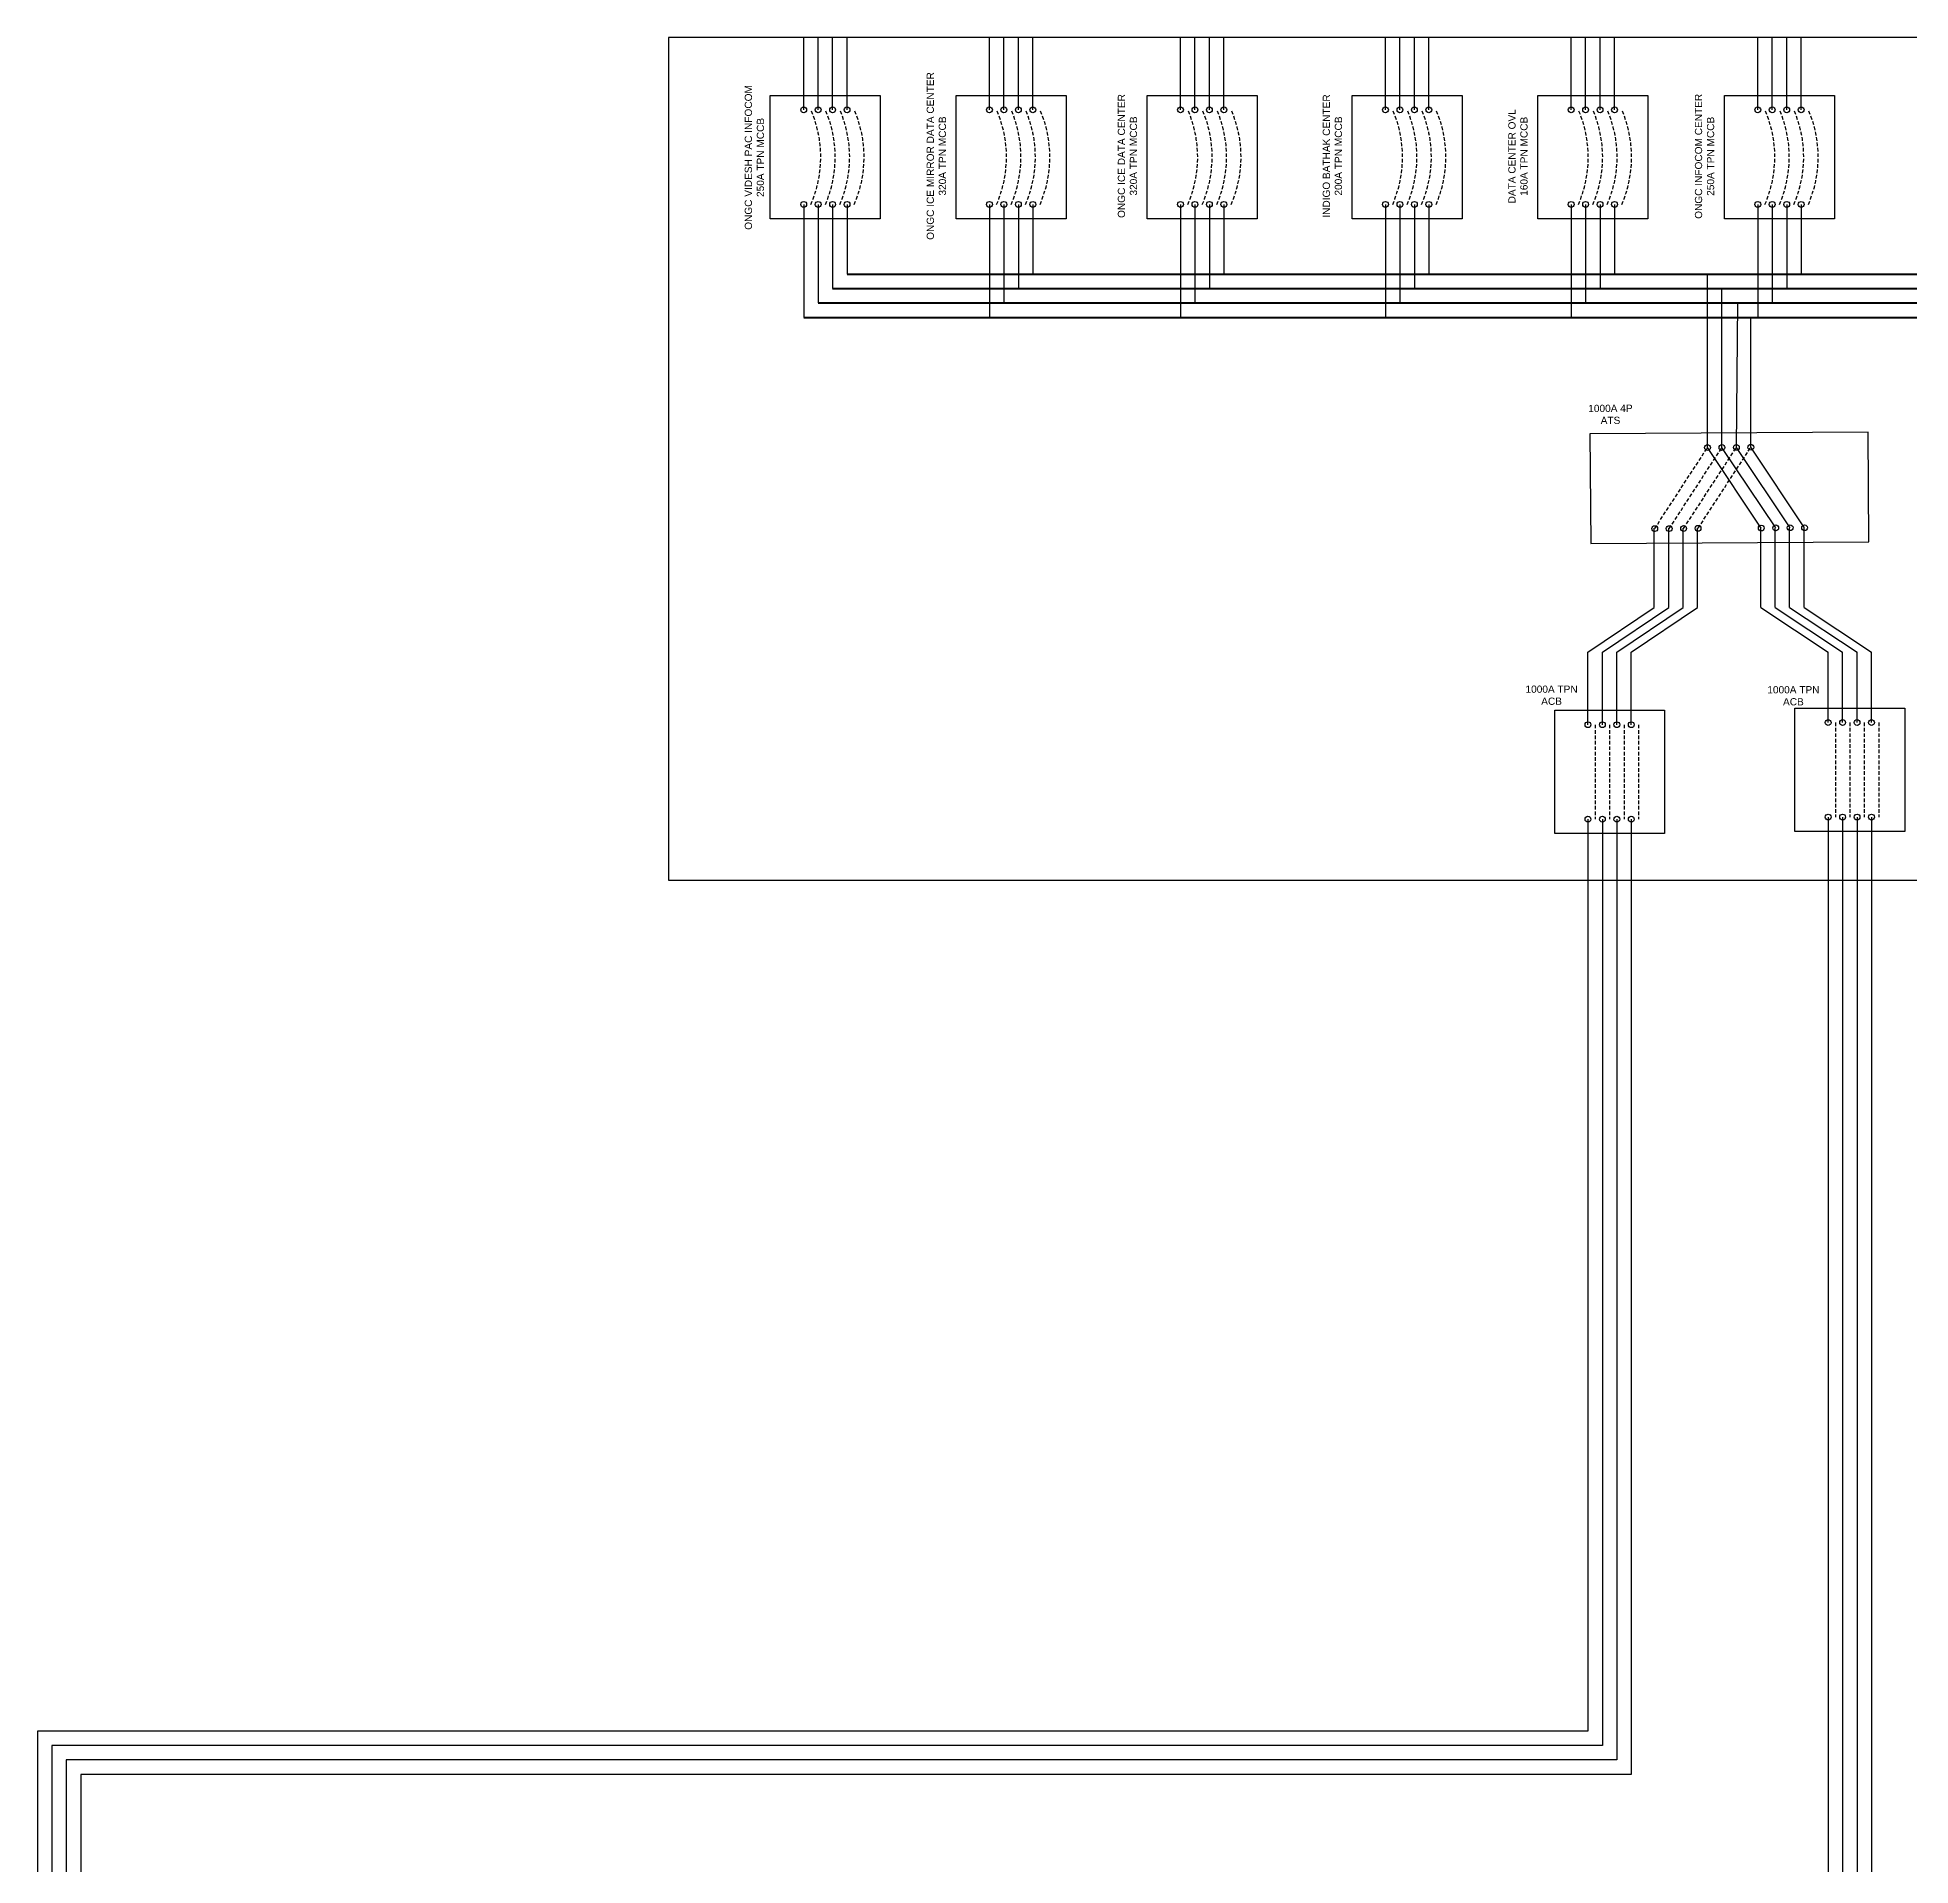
# Model space of a CAD drawing. Header units: inches. Extents: x -137 to 2243, y 16 to 894.
# Drawn here: x 495 to 624.6, y 545.2 to 671.7 of the extents above; entities that cross this region are included whole.
import ezdxf

# ---------------------------------------------------------------- set-up
doc = ezdxf.new("R2010")
doc.units = ezdxf.units.IN
doc.header["$MEASUREMENT"] = 0
doc.linetypes.add('DASHED2', pattern=[0.375, 0.25, -0.125])
doc.styles.get("Standard").update_dxf_attribs({"font": 'arial.ttf'})

msp = doc.modelspace()

# ---------------------------------------------------------------- linework, layer by layer
for p, q in [((548.06, 666.68), (548.06, 671.69)), ((549.06, 666.68), (549.06, 671.69)), ((550.06, 666.68), (550.06, 671.69)), ((551.06, 666.68), (551.06, 671.69)), ((560.91, 666.68), (560.91, 671.69)), ((561.91, 666.68), (561.91, 671.69)), ((562.91, 666.68), (562.91, 671.69)), ((563.91, 666.68), (563.91, 671.69)), ((574.13, 666.68), (574.13, 671.69)), ((575.13, 666.68), (575.13, 671.69)), ((576.13, 666.68), (576.13, 671.69)), ((577.13, 666.68), (577.13, 671.69)), ((588.31, 666.68), (588.31, 671.69)), ((589.31, 666.68), (589.31, 671.69)), ((590.31, 666.68), (590.31, 671.69)), ((591.31, 666.68), (591.31, 671.69)), ((601.16, 666.68), (601.16, 671.69)), ((602.16, 666.68), (602.16, 671.69)), ((603.16, 666.68), (603.16, 671.69)), ((604.16, 666.68), (604.16, 671.69)), ((614.07, 666.68), (614.07, 671.69)), ((615.07, 666.68), (615.07, 671.69)), ((616.07, 666.68), (616.07, 671.69)), ((617.07, 666.68), (617.07, 671.69)), ((548.06, 660.14), (548.06, 652.32)), ((549.06, 660.14), (549.06, 653.32)), ((550.06, 660.14), (550.06, 654.32)), ((551.06, 660.14), (551.06, 655.32)), ((560.91, 660.14), (560.91, 652.32)), ((561.91, 660.14), (561.91, 653.32)), ((562.91, 660.14), (562.91, 654.32)), ((563.91, 660.14), (563.91, 655.32)), ((574.13, 660.14), (574.13, 652.32)), ((575.13, 660.14), (575.13, 653.32)), ((576.13, 660.14), (576.13, 654.32)), ((577.13, 660.14), (577.13, 655.32)), ((588.31, 660.14), (588.31, 652.32)), ((589.31, 660.14), (589.31, 653.32)), ((590.31, 660.14), (590.31, 654.32)), ((591.31, 660.14), (591.31, 655.32)), ((601.16, 660.14), (601.16, 652.32)), ((602.16, 660.14), (602.16, 653.32)), ((603.16, 660.14), (603.16, 654.32)), ((604.16, 660.14), (604.16, 655.32)), ((614.07, 660.14), (614.07, 652.32)), ((615.07, 660.14), (615.07, 653.32)), ((616.07, 660.14), (616.07, 654.32)), ((617.07, 660.14), (617.07, 655.32)), ((610.59, 643.31), (610.59, 655.32)), ((611.59, 643.31), (611.59, 654.32)), ((612.59, 643.31), (612.7, 653.32)), ((613.59, 643.31), (613.59, 652.32)), ((606.91, 632.25), (606.91, 637.72)), ((607.91, 632.25), (607.91, 637.72)), ((608.91, 632.25), (608.91, 637.72)), ((609.91, 632.25), (609.91, 637.72)), ((614.27, 632.25), (614.27, 637.72)), ((615.27, 632.25), (615.27, 637.72)), ((616.27, 632.25), (616.27, 637.72)), ((617.27, 632.25), (617.27, 637.72)), ((602.32, 629.14), (606.91, 632.25)), ((603.32, 629.14), (607.91, 632.25)), ((604.32, 629.14), (608.91, 632.25)), ((605.32, 629.14), (609.91, 632.25)), ((614.27, 632.25), (618.94, 629.14)), ((615.27, 632.25), (619.94, 629.14)), ((616.27, 632.25), (620.94, 629.14)), ((617.27, 632.25), (621.94, 629.14)), ((602.32, 624.13), (602.32, 629.14)), ((603.32, 624.13), (603.32, 629.14)), ((604.32, 624.13), (604.32, 629.14)), ((605.32, 624.13), (605.32, 629.14)), ((618.94, 624.28), (618.94, 629.14)), ((619.94, 624.28), (619.94, 629.14)), ((620.94, 624.28), (620.94, 629.14)), ((621.94, 624.28), (621.94, 629.14)), ((602.32, 617.59), (602.32, 554.49)), ((603.32, 617.59), (603.32, 553.49)), ((604.32, 617.59), (604.32, 552.49)), ((605.32, 617.59), (605.32, 551.49)), ((602.32, 554.49), (495.04, 554.49)), ((495.04, 554.49), (495.04, 266.54)), ((603.32, 553.49), (496.04, 553.49)), ((496.04, 553.49), (496.04, 266.54)), ((604.32, 552.49), (497.04, 552.49)), ((497.04, 552.49), (497.04, 266.54)), ((605.32, 551.49), (498.04, 551.49)), ((498.04, 551.49), (498.04, 266.54))]:
    msp.add_line(p, q)
at = {"color": 18, "lineweight": 211, "true_color": 0x000000}
msp.add_line((551.06, 655.32), (673.21, 655.32), dxfattribs=at)
at = {"color": 40, "lineweight": 211, "true_color": 0xf8d731}
msp.add_line((549.06, 653.32), (675.21, 653.32), dxfattribs=at)
at = {"color": 152, "lineweight": 211, "true_color": 0x2776bb}
msp.add_line((550.06, 654.32), (674.21, 654.32), dxfattribs=at)
at = {"color": 240, "lineweight": 211, "true_color": 0xed1f24}
msp.add_line((548.06, 652.32), (676.21, 652.32), dxfattribs=at)
at = {"color": 18, "linetype": 'DASHED2', "true_color": 0x000000}
for p, q in [((606.94, 637.7), (610.59, 643.31)), ((607.94, 637.7), (611.59, 643.31)), ((608.94, 637.71), (612.59, 643.32)), ((609.94, 637.72), (613.59, 643.33)), ((602.82, 624.13), (602.82, 617.59)), ((603.82, 624.13), (603.82, 617.59)), ((604.82, 624.13), (604.82, 617.59)), ((605.82, 624.13), (605.82, 617.59)), ((619.44, 624.28), (619.44, 617.74)), ((620.44, 624.28), (620.44, 617.74)), ((621.44, 624.28), (621.44, 617.74)), ((622.44, 624.28), (622.44, 617.74))]:
    msp.add_line(p, q, dxfattribs=at)
at = {"color": 18, "true_color": 0x000000}
for p, q in [((614.31, 637.74), (610.59, 643.31)), ((615.31, 637.75), (611.59, 643.31)), ((616.31, 637.76), (612.59, 643.32)), ((617.31, 637.76), (613.59, 643.33))]:
    msp.add_line(p, q, dxfattribs=at)
at = {"color": 2, "true_color": 0xf1eb1f}
for p, q in [((618.94, 617.74), (618.94, 366.41)), ((619.94, 617.74), (619.94, 367.41)), ((620.94, 617.74), (620.94, 368.41)), ((621.94, 617.74), (621.94, 369.41))]:
    msp.add_line(p, q, dxfattribs=at)
msp.add_lwpolyline([(538.7, 613.37), (685.57, 613.37), (685.57, 671.69), (538.7, 671.69)], close=True)
at = {"color": 18, "true_color": 0x000000}
for points in [[(545.75, 667.68), (553.36, 667.68), (553.36, 659.14), (545.75, 659.14)], [(558.61, 667.68), (566.21, 667.68), (566.21, 659.14), (558.61, 659.14)], [(571.83, 667.68), (579.43, 667.68), (579.43, 659.14), (571.83, 659.14)], [(586.01, 667.68), (593.61, 667.68), (593.61, 659.14), (586.01, 659.14)], [(598.86, 667.68), (606.46, 667.68), (606.46, 659.14), (598.86, 659.14)], [(611.76, 667.68), (619.37, 667.68), (619.37, 659.14), (611.76, 659.14)], [(602.51, 636.67), (621.76, 636.79), (621.71, 644.38), (602.46, 644.25)], [(600.02, 625.13), (607.62, 625.13), (607.62, 616.59), (600.02, 616.59)], [(616.64, 625.28), (624.25, 625.28), (624.25, 616.74), (616.64, 616.74)]]:
    msp.add_lwpolyline(points, close=True, dxfattribs=at)
for centre in [(548.06, 666.68), (549.06, 666.68), (550.06, 666.68), (551.06, 666.68), (560.91, 666.68), (561.91, 666.68), (562.91, 666.68), (563.91, 666.68), (574.13, 666.68), (575.13, 666.68), (576.13, 666.68), (577.13, 666.68), (588.31, 666.68), (589.31, 666.68), (590.31, 666.68), (591.31, 666.68), (601.16, 666.68), (602.16, 666.68), (603.16, 666.68), (604.16, 666.68), (614.07, 666.68), (615.07, 666.68), (616.07, 666.68), (617.07, 666.68), (548.06, 660.14), (549.06, 660.14), (550.06, 660.14), (551.06, 660.14), (560.91, 660.14), (561.91, 660.14), (562.91, 660.14), (563.91, 660.14), (574.13, 660.14), (575.13, 660.14), (576.13, 660.14), (577.13, 660.14), (588.31, 660.14), (589.31, 660.14), (590.31, 660.14), (591.31, 660.14), (601.16, 660.14), (602.16, 660.14), (603.16, 660.14), (604.16, 660.14), (614.07, 660.14), (615.07, 660.14), (616.07, 660.14), (617.07, 660.14), (610.59, 643.31), (611.59, 643.31), (612.59, 643.32), (613.59, 643.33), (606.94, 637.7), (607.94, 637.7), (608.94, 637.71), (609.94, 637.72), (614.31, 637.74), (615.31, 637.75), (616.31, 637.76), (617.31, 637.76), (602.32, 624.13), (603.32, 624.13), (604.32, 624.13), (605.32, 624.13), (618.94, 624.28), (619.94, 624.28), (620.94, 624.28), (621.94, 624.28), (602.32, 617.59), (603.32, 617.59), (604.32, 617.59), (605.32, 617.59), (618.94, 617.74), (619.94, 617.74), (620.94, 617.74), (621.94, 617.74)]:
    msp.add_circle(centre, 0.201, dxfattribs=at)
at = {"color": 18, "linetype": 'DASHED2', "true_color": 0x000000}
for centre in [(541.03, 663.41), (542.03, 663.41), (543.03, 663.41), (544.03, 663.41), (553.88, 663.41), (554.88, 663.41), (555.88, 663.41), (556.88, 663.41), (567.11, 663.41), (568.11, 663.41), (569.11, 663.41), (570.11, 663.41), (581.28, 663.41), (582.28, 663.41), (583.28, 663.41), (584.28, 663.41), (594.13, 663.41), (595.13, 663.41), (596.13, 663.41), (597.13, 663.41), (607.04, 663.41), (608.04, 663.41), (609.04, 663.41), (610.04, 663.41)]:
    msp.add_arc(centre, 8.21, 336.5048, 23.4952, dxfattribs=at)

# ---------------------------------------------------------------- texts
at = {"color": 18, "true_color": 0x000000, "char_height": 0.5}
for s, width, insert, attachment_point, rotation in [('\\pxqc;ONGC ICE MIRROR DATA CENTER\\P320A TPN MCCB', 21.8484, (557.91, 674.41), 9, 90), ('\\pxqc;ONGC VIDESH PAC INFOCOM\\P250A TPN MCCB', 21.8484, (545.32, 674.31), 9, 90), ('\\pxqc;ONGC ICE DATA CENTER\\P320A TPN MCCB', 21.8484, (571.13, 674.41), 9, 90), ('\\pxqc;INDIGO BATHAK CENTER\\P200A TPN MCCB', 21.8484, (585.31, 674.41), 9, 90), ('\\pxqc;ONGC INFOCOM CENTER\\P250A TPN MCCB', 21.8484, (611.06, 674.39), 9, 90), ('\\pxqc;DATA CENTER OVL\\P160A TPN MCCB', 21.8484, (598.15, 674.39), 9, 90), ('\\pxqc;1000A 4P ATS', 4.2629, (601.75, 644.92), 7, 0.368)]:
    msp.add_mtext_dynamic_manual_height_columns(s, width=width, gutter_width=1, heights=[2.19], dxfattribs=dict(at, insert=insert, attachment_point=attachment_point, rotation=rotation))
at = {"color": 18, "true_color": 0x000000, "char_height": 0.5, "attachment_point": 1}
for insert in [(597.26, 626.84), (613.99, 626.8)]:
    msp.add_mtext_dynamic_manual_height_columns('\\pxqc;1000A TPN\\PACB', width=5.0895, gutter_width=1, heights=[2.19], dxfattribs=dict(at, insert=insert))

doc.saveas('drawing.dxf')
